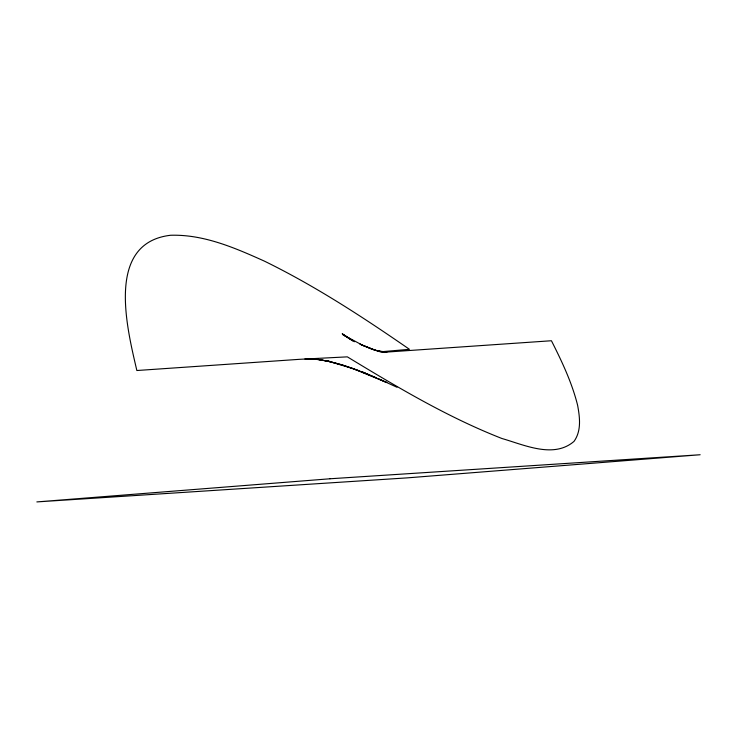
<?xml version="1.0" encoding="UTF-8"?>
<svg xmlns="http://www.w3.org/2000/svg" width="737" height="737" viewBox="0 0 737 737"><rect width="100%" height="100%" fill="white"/><g stroke="black" fill="none" stroke-linecap="round" stroke-linejoin="round"><path stroke-width="1.11" d="M379.896 351.853L409.459 349.32C362.88 317.131 315.316 286.039 264.38 261.119C234.808 247.825 203.679 234.265 170.588 235.26C105.244 242.943 127.059 328.278 136.852 370.518L299.158 359.343L347.33 356.855C397.169 387.082 447.552 417.225 501.989 438.524C524.071 444.826 553.69 458.902 574.031 441.371C581.594 430.777 579.816 417.271 577.605 405.249C571.949 382.614 561.916 361.471 551.433 340.743L383.71 352.277M304.897 358.974L317.629 359.361L331.512 361.849L317.629 359.361L308.978 358.753C332.461 360.034 354.608 368.73 376.063 377.676M386.962 352.074L376.625 350.729L384.769 352.498L372.176 349.31L359.997 344.161L375.741 350.443M358.974 370.766L342.659 365.073L327.311 360.909L352.885 368.574L386.796 382.512L362.438 372.028L369.43 374.995M375.594 350.333L363.175 345.579L342.991 334.745L352.719 340.724M379.269 379.14L396.985 387.257M354.386 341.738L342.189 333.76L352.664 340.724M329.983 478.774L36.85 501.915L407.017 477.889L700.15 454.747L329.983 478.774"/></g></svg>
